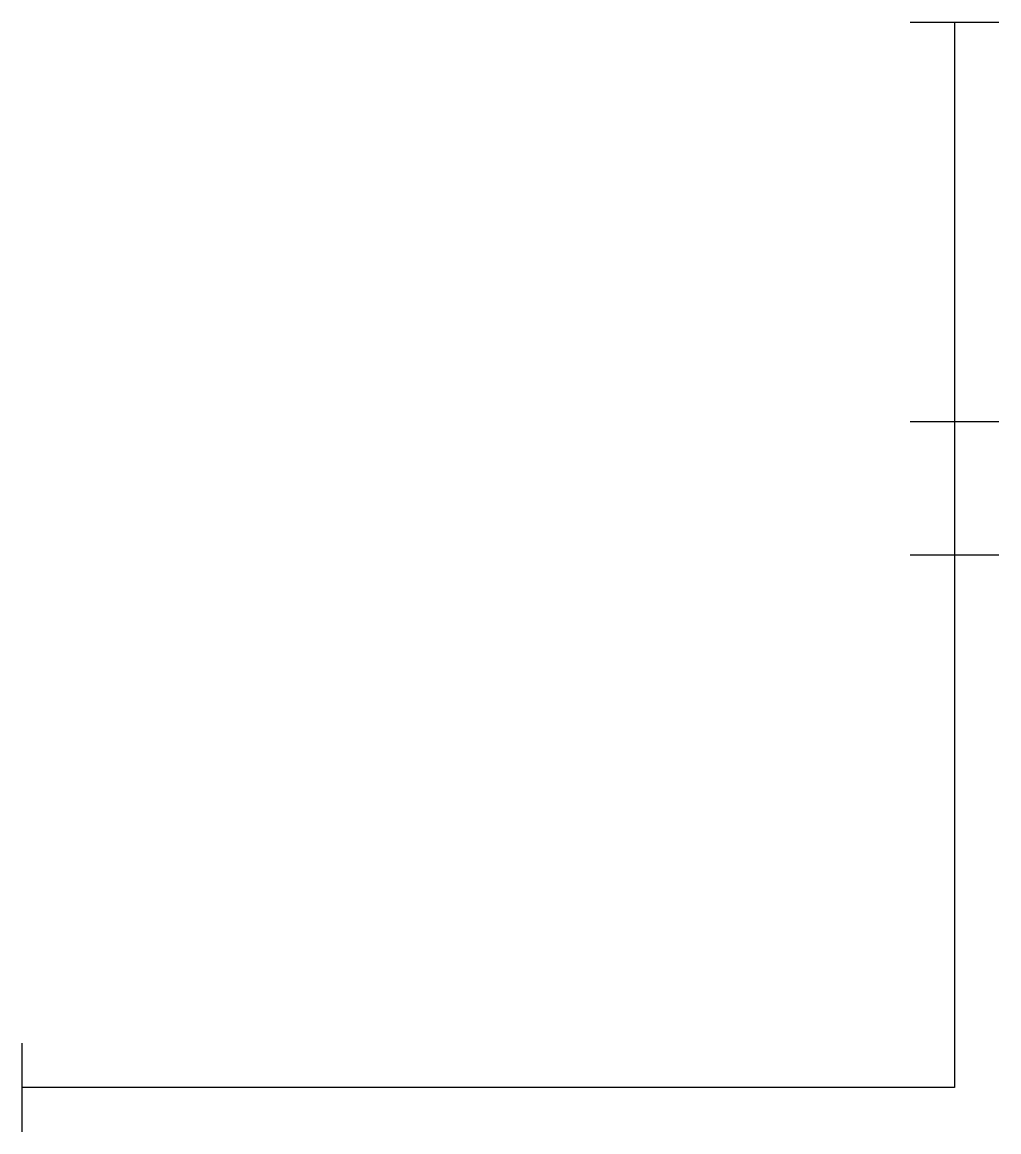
# Model space of a CAD drawing. Header units: millimetres. Extents: x 55 to 77, y 41 to 66.
import ezdxf

# ---------------------------------------------------------------- set-up
doc = ezdxf.new("R2010")
doc.units = ezdxf.units.MM
doc.layers.get('0').update_dxf_attribs({"lineweight": 25, "true_color": 0xffffff})

msp = doc.modelspace()

# ---------------------------------------------------------------- linework, layer by layer
for p, q in [((75, 66), (77, 66)), ((75, 57), (77, 57)), ((75, 54), (77, 54)), ((55, 41), (55, 43))]:
    msp.add_line(p, q)
at = {"flags": 128}
msp.add_lwpolyline([(76, 66), (76, 42), (55, 42)], dxfattribs=at)

doc.saveas('drawing.dxf')
